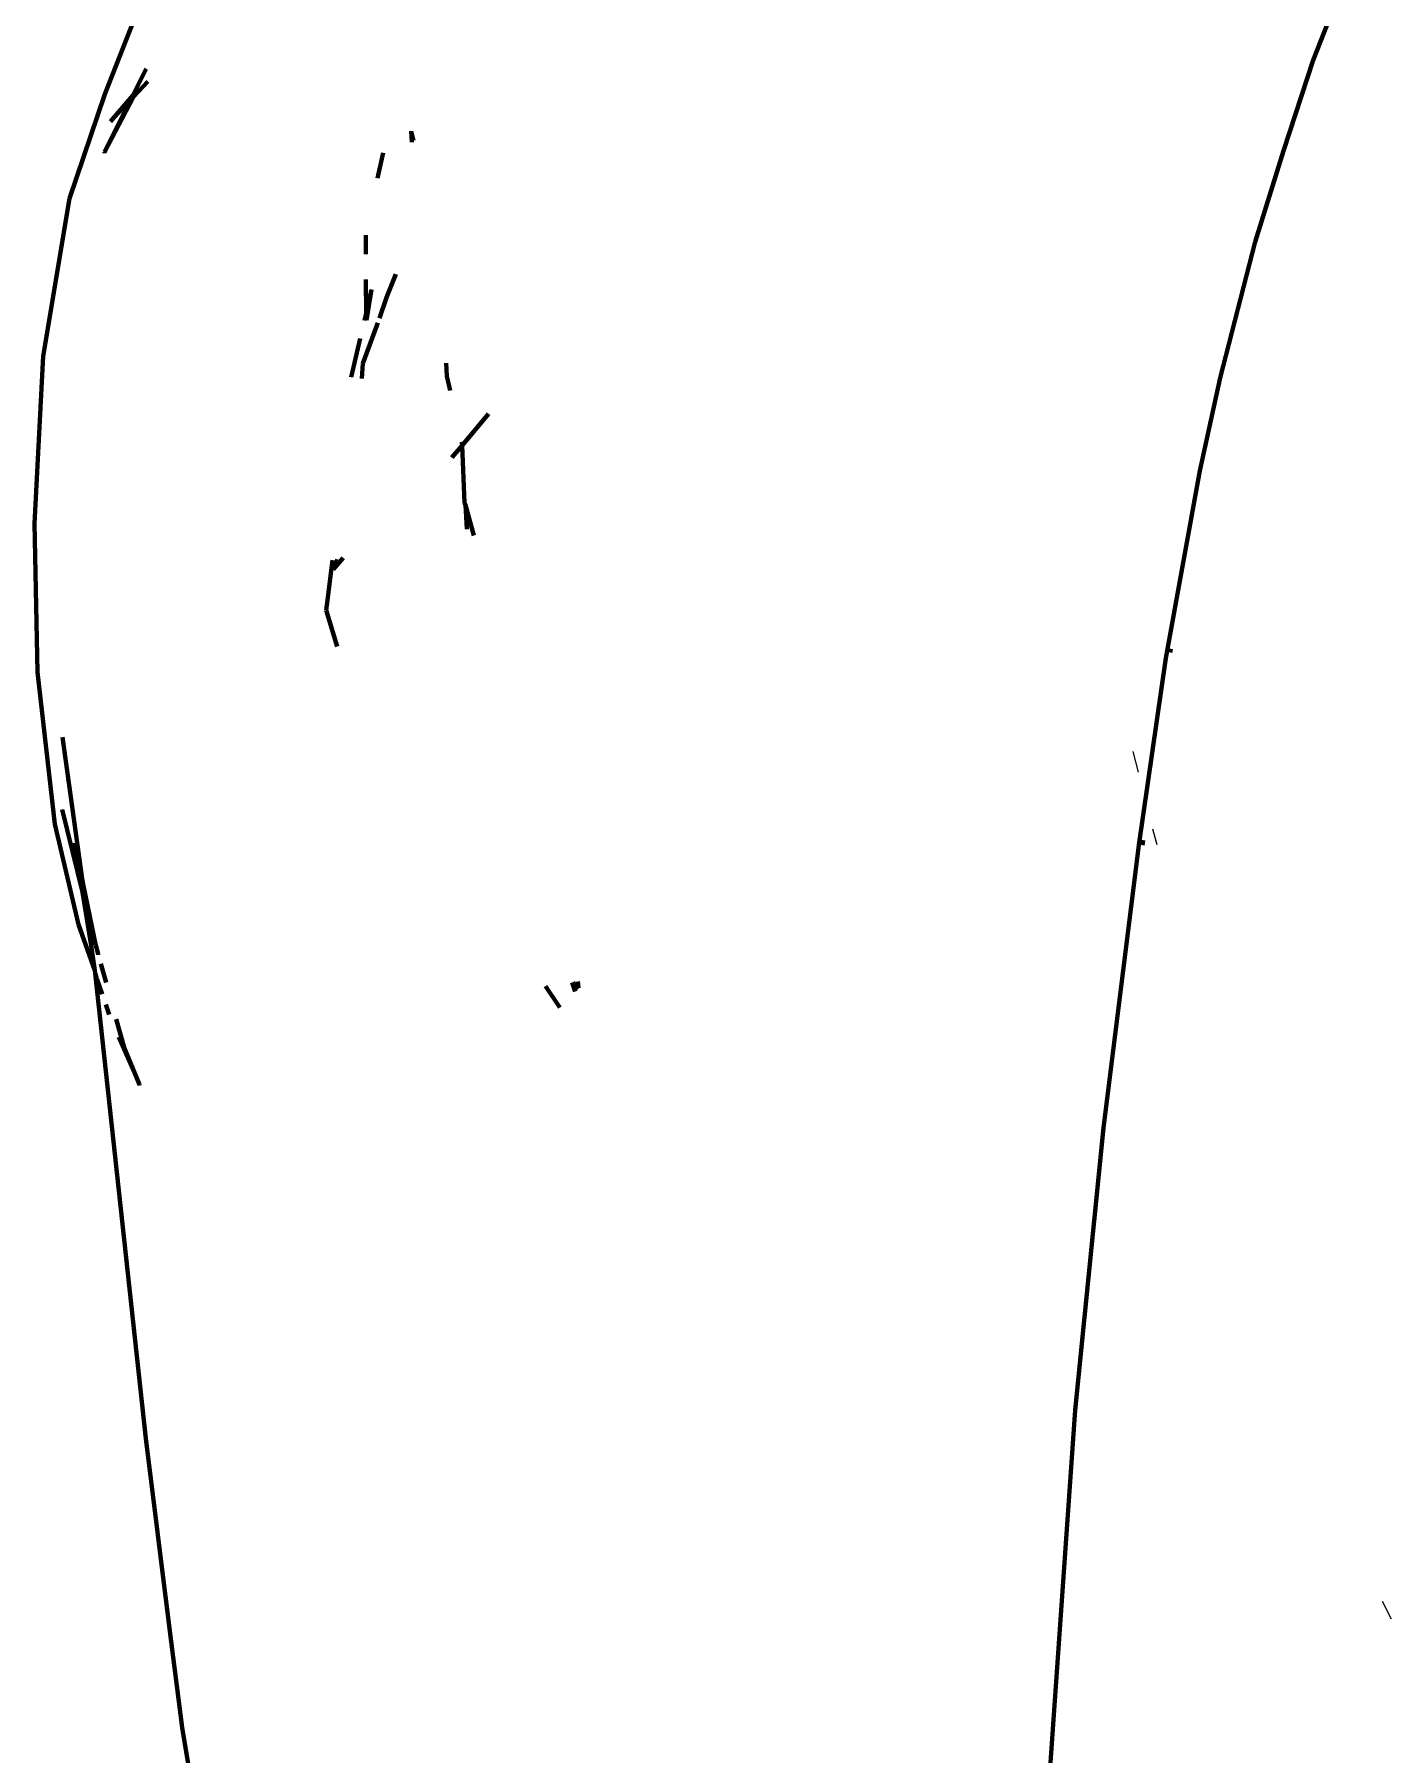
# Model space of a CAD drawing. Header units: millimetres. Extents: x 4307 to 31003, y 2809 to 20009.
# Drawn here: x 7209.1 to 7278.8, y 7075.5 to 7163.8 of the extents above; entities that cross this region are included whole.
import ezdxf

# ---------------------------------------------------------------- set-up
doc = ezdxf.new("R2010")
doc.units = ezdxf.units.MM
doc.layers.add('ProfileEdges', color=7, linetype='Continuous')

msp = doc.modelspace()

# ---------------------------------------------------------------- linework, layer by layer
for p, q in [((7265.492, 7126.957), (7265.765, 7125.903)), ((7266.736, 7122.169), (7266.525, 7122.968)), ((7278.777, 7082.432), (7278.314, 7083.338))]:
    msp.add_line(p, q)
at = {"layer": 'ProfileEdges', "lineweight": 211}
for p, q in [((7274.757, 7162.452), (7278.3, 7171.475)), ((7214.811, 7166.007), (7212.724, 7160.701)), ((7214.845, 7161.996), (7214.164, 7160.636)), ((7273.235, 7157.795), (7274.757, 7162.452)), ((7214.191, 7160.562), (7214.937, 7161.36)), ((7212.724, 7160.701), (7210.91, 7155.351)), ((7212.709, 7157.733), (7214.191, 7160.562)), ((7214.051, 7160.411), (7212.709, 7157.733)), ((7213.013, 7159.3), (7214.164, 7160.636)), ((7213.013, 7159.3), (7214.051, 7160.411)), ((7214.164, 7160.636), (7214.051, 7160.411)), ((7214.051, 7160.411), (7214.191, 7160.562)), ((7214.164, 7160.636), (7214.329, 7160.828)), ((7214.191, 7160.562), (7214.329, 7160.828)), ((7228.568, 7158.328), (7228.444, 7158.81)), ((7228.485, 7158.243), (7228.444, 7158.81)), ((7212.702, 7157.678), (7212.709, 7157.733)), ((7227.011, 7157.69), (7226.719, 7156.385)), ((7273.235, 7157.795), (7271.774, 7153.131)), ((7210.91, 7155.351), (7209.553, 7147.249)), ((7226.125, 7153.46), (7226.128, 7152.483)), ((7271.774, 7153.131), (7269.971, 7146.148)), ((7226.131, 7151.194), (7226.135, 7149.458)), ((7227.655, 7151.471), (7227.188, 7150.265)), ((7226.419, 7150.675), (7226.135, 7149.458)), ((7226.164, 7149.11), (7226.419, 7150.675)), ((7226.135, 7149.458), (7226.05, 7149.092)), ((7226.135, 7149.458), (7226.136, 7149.106)), ((7226.821, 7149.212), (7227.188, 7150.265)), ((7225.962, 7146.871), (7226.69, 7148.837)), ((7226.69, 7148.837), (7226.734, 7148.963)), ((7225.834, 7148.166), (7225.37, 7146.178)), ((7209.111, 7138.672), (7209.553, 7147.249)), ((7225.962, 7146.871), (7225.919, 7146.104)), ((7230.244, 7146.896), (7230.278, 7146.226)), ((7230.278, 7146.226), (7230.452, 7145.488)), ((7268.939, 7141.365), (7269.971, 7146.148)), ((7231.062, 7142.668), (7232.426, 7144.287)), ((7230.543, 7142.052), (7231.062, 7142.668)), ((7231.062, 7142.668), (7231.052, 7142.856)), ((7231.196, 7139.732), (7231.062, 7142.668)), ((7268.939, 7141.365), (7267.183, 7131.745)), ((7231.196, 7139.732), (7231.232, 7139.604)), ((7231.232, 7139.604), (7231.666, 7138.049)), ((7231.3, 7138.367), (7231.232, 7139.604)), ((7209.269, 7131.028), (7209.111, 7138.672)), ((7224.151, 7134.731), (7224.417, 7136.777)), ((7224.954, 7136.908), (7224.452, 7136.309)), ((7224.452, 7136.309), (7224.661, 7136.816)), ((7224.08, 7134.216), (7224.151, 7134.731)), ((7224.08, 7134.216), (7224.659, 7132.348)), ((7265.807, 7122.151), (7267.183, 7131.745)), ((7267.447, 7132.235), (7267.409, 7132.04)), ((7209.269, 7131.028), (7210.159, 7123.235)), ((7210.557, 7127.7), (7211.559, 7120.429)), ((7210.542, 7123.984), (7211.587, 7119.749)), ((7210.159, 7123.235), (7211.371, 7118.082)), ((7211.559, 7120.429), (7211.18, 7122.272)), ((7211.587, 7119.749), (7211.18, 7122.272)), ((7265.807, 7122.151), (7263.981, 7107.637)), ((7266.028, 7122.403), (7265.993, 7122.155)), ((7211.635, 7120.059), (7211.559, 7120.429)), ((7211.587, 7119.749), (7211.736, 7119.149)), ((7212.03, 7117.01), (7211.587, 7119.749)), ((7212.263, 7117.012), (7211.635, 7120.059)), ((7211.635, 7120.059), (7211.736, 7119.149)), ((7211.736, 7119.149), (7211.802, 7118.882)), ((7211.802, 7118.882), (7212.263, 7117.012)), ((7211.802, 7118.882), (7212.03, 7117.01)), ((7212.209, 7115.716), (7211.371, 7118.082)), ((7212.03, 7117.01), (7212.209, 7115.716)), ((7212.263, 7117.012), (7212.385, 7116.575)), ((7212.385, 7116.575), (7212.385, 7116.517)), ((7212.526, 7116.067), (7212.796, 7115.098)), ((7212.209, 7115.716), (7212.223, 7115.582)), ((7212.223, 7115.582), (7214.837, 7091.706)), ((7212.298, 7115.362), (7212.223, 7115.582)), ((7212.308, 7115.29), (7212.298, 7115.362)), ((7212.588, 7114.512), (7212.308, 7115.29)), ((7236.875, 7114.649), (7236.72, 7115.11)), ((7236.95, 7114.726), (7236.759, 7115.115)), ((7237.005, 7115.15), (7237.041, 7114.821)), ((7235.354, 7114.916), (7236.054, 7113.875)), ((7212.943, 7113.471), (7212.77, 7113.978)), ((7213.316, 7113.227), (7213.722, 7111.77)), ((7236.054, 7113.875), (7236.081, 7113.821)), ((7213.431, 7112.302), (7214.494, 7109.898)), ((7213.722, 7111.77), (7214.494, 7109.898)), ((7214.494, 7109.898), (7214.5, 7109.814)), ((7263.981, 7107.637), (7262.543, 7093.145)), ((7262.543, 7093.145), (7261.212, 7074.338)), ((7214.837, 7091.706), (7216.047, 7081.949)), ((7216.047, 7081.949), (7216.691, 7076.861)), ((7216.691, 7076.861), (7218.64, 7065.144))]:
    msp.add_line(p, q, dxfattribs=at)

doc.saveas('drawing.dxf')
